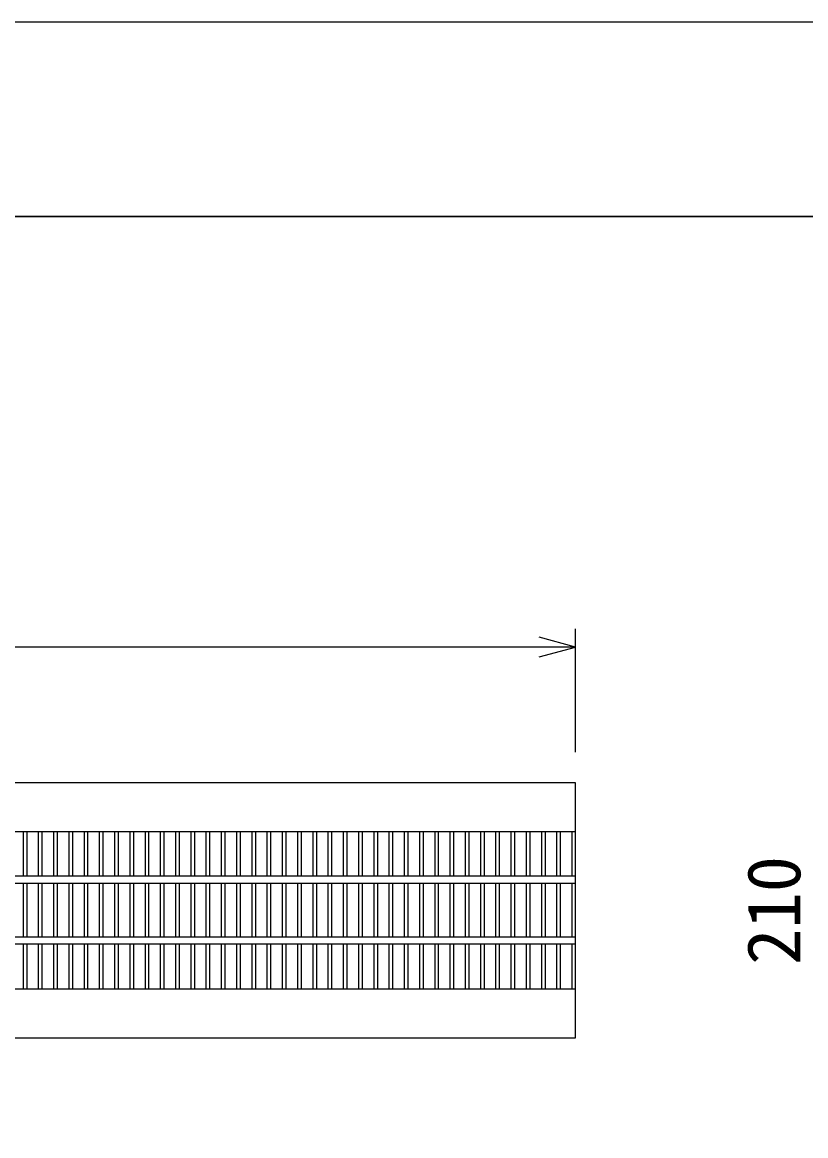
# Model space of a CAD drawing. Units: millimetres, scale not verified. Extents: x -25200 to 25200, y -8910 to 8910.
# Drawn here: x -14737 to -14092, y 854 to 1771 of the extents above; entities that cross this region are included whole.
import ezdxf
from ezdxf.enums import TextEntityAlignment as Align

# ---------------------------------------------------------------- set-up
doc = ezdxf.new("R2010")
doc.units = ezdxf.units.MM
doc.header["$LTSCALE"] = 30
for name, color, linetype, lineweight in [('0-0_DIM', 7, 'Continuous', 25), ('0-2_HATCH', 6, 'Continuous', 25), ('0-6_TXT', 7, 'Continuous', 25)]:
    doc.layers.add(name, color=color, linetype=linetype, lineweight=lineweight)
doc.styles.add('ＭＳ ゴシック', font='')
doc.styles.get('ＭＳ ゴシック').set_extended_font_data('MS Gothic')

msp = doc.modelspace()

# ---------------------------------------------------------------- linework, layer by layer
at = {"layer": '0-0_DIM'}
for p, q in [((-14281.52, 1170.13), (-14281.52, 1271.72)), ((-14281.52, 1256.72), (-15276.52, 1256.72))]:
    msp.add_line(p, q, dxfattribs=at)
msp.add_lwpolyline([(-14311.52, 1248.68), (-14281.52, 1256.72), (-14311.52, 1264.76)], dxfattribs=at)
at = {"layer": '0-2_HATCH'}
for p, q in [((-15276.52, 1104.91), (-14281.52, 1104.91)), ((-14736.57, 1104.91), (-14736.57, 1067.91)), ((-14733.57, 1104.91), (-14733.57, 1067.91)), ((-14724.01, 1104.91), (-14724.01, 1067.91)), ((-14721.01, 1104.91), (-14721.01, 1067.91)), ((-14711.46, 1104.91), (-14711.46, 1067.91)), ((-14708.46, 1104.91), (-14708.46, 1067.91)), ((-14698.9, 1104.91), (-14698.9, 1067.91)), ((-14695.9, 1104.91), (-14695.9, 1067.91)), ((-14686.34, 1104.91), (-14686.34, 1067.91)), ((-14683.34, 1104.91), (-14683.34, 1067.91)), ((-14673.79, 1104.91), (-14673.79, 1067.91)), ((-14670.79, 1104.91), (-14670.79, 1067.91)), ((-14661.23, 1104.91), (-14661.23, 1067.91)), ((-14658.23, 1104.91), (-14658.23, 1067.91)), ((-14648.67, 1104.91), (-14648.67, 1067.91)), ((-14645.67, 1104.91), (-14645.67, 1067.91)), ((-14636.11, 1104.91), (-14636.11, 1067.91)), ((-14633.11, 1104.91), (-14633.11, 1067.91)), ((-14623.56, 1104.91), (-14623.56, 1067.91)), ((-14620.56, 1104.91), (-14620.56, 1067.91)), ((-14611, 1104.91), (-14611, 1067.91)), ((-14608, 1104.91), (-14608, 1067.91)), ((-14598.44, 1104.91), (-14598.44, 1067.91)), ((-14595.44, 1104.91), (-14595.44, 1067.91)), ((-14585.89, 1104.91), (-14585.89, 1067.91)), ((-14582.89, 1104.91), (-14582.89, 1067.91)), ((-14573.33, 1104.91), (-14573.33, 1067.91)), ((-14570.33, 1104.91), (-14570.33, 1067.91)), ((-14560.77, 1104.91), (-14560.77, 1067.91)), ((-14557.77, 1104.91), (-14557.77, 1067.91)), ((-14548.22, 1104.91), (-14548.22, 1067.91)), ((-14545.22, 1104.91), (-14545.22, 1067.91)), ((-14535.66, 1104.91), (-14535.66, 1067.91)), ((-14532.66, 1104.91), (-14532.66, 1067.91)), ((-14523.1, 1104.91), (-14523.1, 1067.91)), ((-14520.1, 1104.91), (-14520.1, 1067.91)), ((-14510.54, 1104.91), (-14510.54, 1067.91)), ((-14507.54, 1104.91), (-14507.54, 1067.91)), ((-14497.99, 1104.91), (-14497.99, 1067.91)), ((-14494.99, 1104.91), (-14494.99, 1067.91)), ((-14485.43, 1104.91), (-14485.43, 1067.91)), ((-14482.43, 1104.91), (-14482.43, 1067.91)), ((-14472.87, 1104.91), (-14472.87, 1067.91)), ((-14469.87, 1104.91), (-14469.87, 1067.91)), ((-14460.32, 1104.91), (-14460.32, 1067.91)), ((-14457.32, 1104.91), (-14457.32, 1067.91)), ((-14447.76, 1104.91), (-14447.76, 1067.91)), ((-14444.76, 1104.91), (-14444.76, 1067.91)), ((-14435.2, 1104.91), (-14435.2, 1067.91)), ((-14432.2, 1104.91), (-14432.2, 1067.91)), ((-14422.65, 1104.91), (-14422.65, 1067.91)), ((-14419.65, 1104.91), (-14419.65, 1067.91)), ((-14410.09, 1104.91), (-14410.09, 1067.91)), ((-14407.09, 1104.91), (-14407.09, 1067.91)), ((-14397.53, 1104.91), (-14397.53, 1067.91)), ((-14394.53, 1104.91), (-14394.53, 1067.91)), ((-14384.98, 1104.91), (-14384.98, 1067.91)), ((-14381.98, 1104.91), (-14381.98, 1067.91)), ((-14372.42, 1104.91), (-14372.42, 1067.91)), ((-14369.42, 1104.91), (-14369.42, 1067.91)), ((-14359.86, 1104.91), (-14359.86, 1067.91)), ((-14356.86, 1104.91), (-14356.86, 1067.91)), ((-14347.3, 1104.91), (-14347.3, 1067.91)), ((-14344.3, 1104.91), (-14344.3, 1067.91)), ((-14334.75, 1104.91), (-14334.75, 1067.91)), ((-14331.75, 1104.91), (-14331.75, 1067.91)), ((-14322.19, 1104.91), (-14322.19, 1067.91)), ((-14319.19, 1104.91), (-14319.19, 1067.91)), ((-14309.63, 1104.91), (-14309.63, 1067.91)), ((-14306.63, 1104.91), (-14306.63, 1067.91)), ((-14297.08, 1104.91), (-14297.08, 1067.91)), ((-14294.08, 1104.91), (-14294.08, 1067.91)), ((-14284.52, 1104.91), (-14284.52, 1067.91)), ((-14281.52, 1067.91), (-15276.52, 1067.91)), ((-14281.52, 1061.91), (-15276.52, 1061.91)), ((-14736.57, 1061.91), (-14736.57, 1017.91)), ((-14733.57, 1061.91), (-14733.57, 1017.91)), ((-14724.01, 1061.91), (-14724.01, 1017.91)), ((-14721.01, 1061.91), (-14721.01, 1017.91)), ((-14711.46, 1061.91), (-14711.46, 1017.91)), ((-14708.46, 1061.91), (-14708.46, 1017.91)), ((-14698.9, 1061.91), (-14698.9, 1017.91)), ((-14695.9, 1061.91), (-14695.9, 1017.91)), ((-14686.34, 1061.91), (-14686.34, 1017.91)), ((-14683.34, 1061.91), (-14683.34, 1017.91)), ((-14673.79, 1061.91), (-14673.79, 1017.91)), ((-14670.79, 1061.91), (-14670.79, 1017.91)), ((-14661.23, 1061.91), (-14661.23, 1017.91)), ((-14658.23, 1061.91), (-14658.23, 1017.91)), ((-14648.67, 1061.91), (-14648.67, 1017.91)), ((-14645.67, 1061.91), (-14645.67, 1017.91)), ((-14636.11, 1061.91), (-14636.11, 1017.91)), ((-14633.11, 1061.91), (-14633.11, 1017.91)), ((-14623.56, 1061.91), (-14623.56, 1017.91)), ((-14620.56, 1061.91), (-14620.56, 1017.91)), ((-14611, 1061.91), (-14611, 1017.91)), ((-14608, 1061.91), (-14608, 1017.91)), ((-14598.44, 1061.91), (-14598.44, 1017.91)), ((-14595.44, 1061.91), (-14595.44, 1017.91)), ((-14585.89, 1061.91), (-14585.89, 1017.91)), ((-14582.89, 1061.91), (-14582.89, 1017.91)), ((-14573.33, 1061.91), (-14573.33, 1017.91)), ((-14570.33, 1061.91), (-14570.33, 1017.91)), ((-14560.77, 1061.91), (-14560.77, 1017.91)), ((-14557.77, 1061.91), (-14557.77, 1017.91)), ((-14548.22, 1061.91), (-14548.22, 1017.91)), ((-14545.22, 1061.91), (-14545.22, 1017.91)), ((-14535.66, 1061.91), (-14535.66, 1017.91)), ((-14532.66, 1061.91), (-14532.66, 1017.91)), ((-14523.1, 1061.91), (-14523.1, 1017.91)), ((-14520.1, 1061.91), (-14520.1, 1017.91)), ((-14510.54, 1061.91), (-14510.54, 1017.91)), ((-14507.54, 1061.91), (-14507.54, 1017.91)), ((-14497.99, 1061.91), (-14497.99, 1017.91)), ((-14494.99, 1061.91), (-14494.99, 1017.91)), ((-14485.43, 1061.91), (-14485.43, 1017.91)), ((-14482.43, 1061.91), (-14482.43, 1017.91)), ((-14472.87, 1061.91), (-14472.87, 1017.91)), ((-14469.87, 1061.91), (-14469.87, 1017.91)), ((-14460.32, 1061.91), (-14460.32, 1017.91)), ((-14457.32, 1061.91), (-14457.32, 1017.91)), ((-14447.76, 1061.91), (-14447.76, 1017.91)), ((-14444.76, 1061.91), (-14444.76, 1017.91)), ((-14435.2, 1061.91), (-14435.2, 1017.91)), ((-14432.2, 1061.91), (-14432.2, 1017.91)), ((-14422.65, 1061.91), (-14422.65, 1017.91)), ((-14419.65, 1061.91), (-14419.65, 1017.91)), ((-14410.09, 1061.91), (-14410.09, 1017.91)), ((-14407.09, 1061.91), (-14407.09, 1017.91)), ((-14397.53, 1061.91), (-14397.53, 1017.91)), ((-14394.53, 1061.91), (-14394.53, 1017.91)), ((-14384.98, 1061.91), (-14384.98, 1017.91)), ((-14381.98, 1061.91), (-14381.98, 1017.91)), ((-14372.42, 1061.91), (-14372.42, 1017.91)), ((-14369.42, 1061.91), (-14369.42, 1017.91)), ((-14359.86, 1061.91), (-14359.86, 1017.91)), ((-14356.86, 1061.91), (-14356.86, 1017.91)), ((-14347.3, 1061.91), (-14347.3, 1017.91)), ((-14344.3, 1061.91), (-14344.3, 1017.91)), ((-14334.75, 1061.91), (-14334.75, 1017.91)), ((-14331.75, 1061.91), (-14331.75, 1017.91)), ((-14322.19, 1061.91), (-14322.19, 1017.91)), ((-14319.19, 1061.91), (-14319.19, 1017.91)), ((-14309.63, 1061.91), (-14309.63, 1017.91)), ((-14306.63, 1061.91), (-14306.63, 1017.91)), ((-14297.08, 1061.91), (-14297.08, 1017.91)), ((-14294.08, 1061.91), (-14294.08, 1017.91)), ((-14284.52, 1061.91), (-14284.52, 1017.91)), ((-14281.52, 1017.91), (-15276.52, 1017.91)), ((-14281.52, 1011.91), (-15276.52, 1011.91)), ((-14736.57, 1011.91), (-14736.57, 974.91)), ((-14733.57, 1011.91), (-14733.57, 974.91)), ((-14724.01, 1011.91), (-14724.01, 974.91)), ((-14721.01, 1011.91), (-14721.01, 974.91)), ((-14711.46, 1011.91), (-14711.46, 974.91)), ((-14708.46, 1011.91), (-14708.46, 974.91)), ((-14698.9, 1011.91), (-14698.9, 974.91)), ((-14695.9, 1011.91), (-14695.9, 974.91)), ((-14686.34, 1011.91), (-14686.34, 974.91)), ((-14683.34, 1011.91), (-14683.34, 974.91)), ((-14673.79, 1011.91), (-14673.79, 974.91)), ((-14670.79, 1011.91), (-14670.79, 974.91)), ((-14661.23, 1011.91), (-14661.23, 974.91)), ((-14658.23, 1011.91), (-14658.23, 974.91)), ((-14648.67, 1011.91), (-14648.67, 974.91)), ((-14645.67, 1011.91), (-14645.67, 974.91)), ((-14636.11, 1011.91), (-14636.11, 974.91)), ((-14633.11, 1011.91), (-14633.11, 974.91)), ((-14623.56, 1011.91), (-14623.56, 974.91)), ((-14620.56, 1011.91), (-14620.56, 974.91)), ((-14611, 1011.91), (-14611, 974.91)), ((-14608, 1011.91), (-14608, 974.91)), ((-14598.44, 1011.91), (-14598.44, 974.91)), ((-14595.44, 1011.91), (-14595.44, 974.91)), ((-14585.89, 1011.91), (-14585.89, 974.91)), ((-14582.89, 1011.91), (-14582.89, 974.91)), ((-14573.33, 1011.91), (-14573.33, 974.91)), ((-14570.33, 1011.91), (-14570.33, 974.91)), ((-14560.77, 1011.91), (-14560.77, 974.91)), ((-14557.77, 1011.91), (-14557.77, 974.91)), ((-14548.22, 1011.91), (-14548.22, 974.91)), ((-14545.22, 1011.91), (-14545.22, 974.91)), ((-14535.66, 1011.91), (-14535.66, 974.91)), ((-14532.66, 1011.91), (-14532.66, 974.91)), ((-14523.1, 1011.91), (-14523.1, 974.91)), ((-14520.1, 1011.91), (-14520.1, 974.91)), ((-14510.54, 1011.91), (-14510.54, 974.91)), ((-14507.54, 1011.91), (-14507.54, 974.91)), ((-14497.99, 1011.91), (-14497.99, 974.91)), ((-14494.99, 1011.91), (-14494.99, 974.91)), ((-14485.43, 1011.91), (-14485.43, 974.91)), ((-14482.43, 1011.91), (-14482.43, 974.91)), ((-14472.87, 1011.91), (-14472.87, 974.91)), ((-14469.87, 1011.91), (-14469.87, 974.91)), ((-14460.32, 1011.91), (-14460.32, 974.91)), ((-14457.32, 1011.91), (-14457.32, 974.91)), ((-14447.76, 1011.91), (-14447.76, 974.91)), ((-14444.76, 1011.91), (-14444.76, 974.91)), ((-14435.2, 1011.91), (-14435.2, 974.91)), ((-14432.2, 1011.91), (-14432.2, 974.91)), ((-14422.65, 1011.91), (-14422.65, 974.91)), ((-14419.65, 1011.91), (-14419.65, 974.91)), ((-14410.09, 1011.91), (-14410.09, 974.91)), ((-14407.09, 1011.91), (-14407.09, 974.91)), ((-14397.53, 1011.91), (-14397.53, 974.91)), ((-14394.53, 1011.91), (-14394.53, 974.91)), ((-14384.98, 1011.91), (-14384.98, 974.91)), ((-14381.98, 1011.91), (-14381.98, 974.91)), ((-14372.42, 1011.91), (-14372.42, 974.91)), ((-14369.42, 1011.91), (-14369.42, 974.91)), ((-14359.86, 1011.91), (-14359.86, 974.91)), ((-14356.86, 1011.91), (-14356.86, 974.91)), ((-14347.3, 1011.91), (-14347.3, 974.91)), ((-14344.3, 1011.91), (-14344.3, 974.91)), ((-14334.75, 1011.91), (-14334.75, 974.91)), ((-14331.75, 1011.91), (-14331.75, 974.91)), ((-14322.19, 1011.91), (-14322.19, 974.91)), ((-14319.19, 1011.91), (-14319.19, 974.91)), ((-14309.63, 1011.91), (-14309.63, 974.91)), ((-14306.63, 1011.91), (-14306.63, 974.91)), ((-14297.08, 1011.91), (-14297.08, 974.91)), ((-14294.08, 1011.91), (-14294.08, 974.91)), ((-14284.52, 1011.91), (-14284.52, 974.91)), ((-14281.52, 974.91), (-15276.52, 974.91))]:
    msp.add_line(p, q, dxfattribs=at)
msp.add_lwpolyline([(-15276.52, 1144.91), (-15276.52, 934.91), (-14281.52, 934.91), (-14281.52, 1144.91)], close=True, dxfattribs=at)
at = {"layer": '0-6_TXT'}
for points in [[(-17716.68, 1611.24), (-13516.68, 1611.24), (-13516.68, 1771.24), (-17716.68, 1771.24)], [(-15616.68, -1618.68), (-13516.68, -1618.68), (-13516.68, 1611.24), (-15616.68, 1611.24)]]:
    msp.add_lwpolyline(points, close=True, dxfattribs=at)

# ---------------------------------------------------------------- texts
at = {"layer": '0-0_DIM', "style": 'ＭＳ ゴシック'}
msp.add_text('210', height=43.99, rotation=90, dxfattribs=at).set_placement((-14083.18, 994.91), align=Align.BOTTOM_LEFT)

doc.saveas('drawing.dxf')
